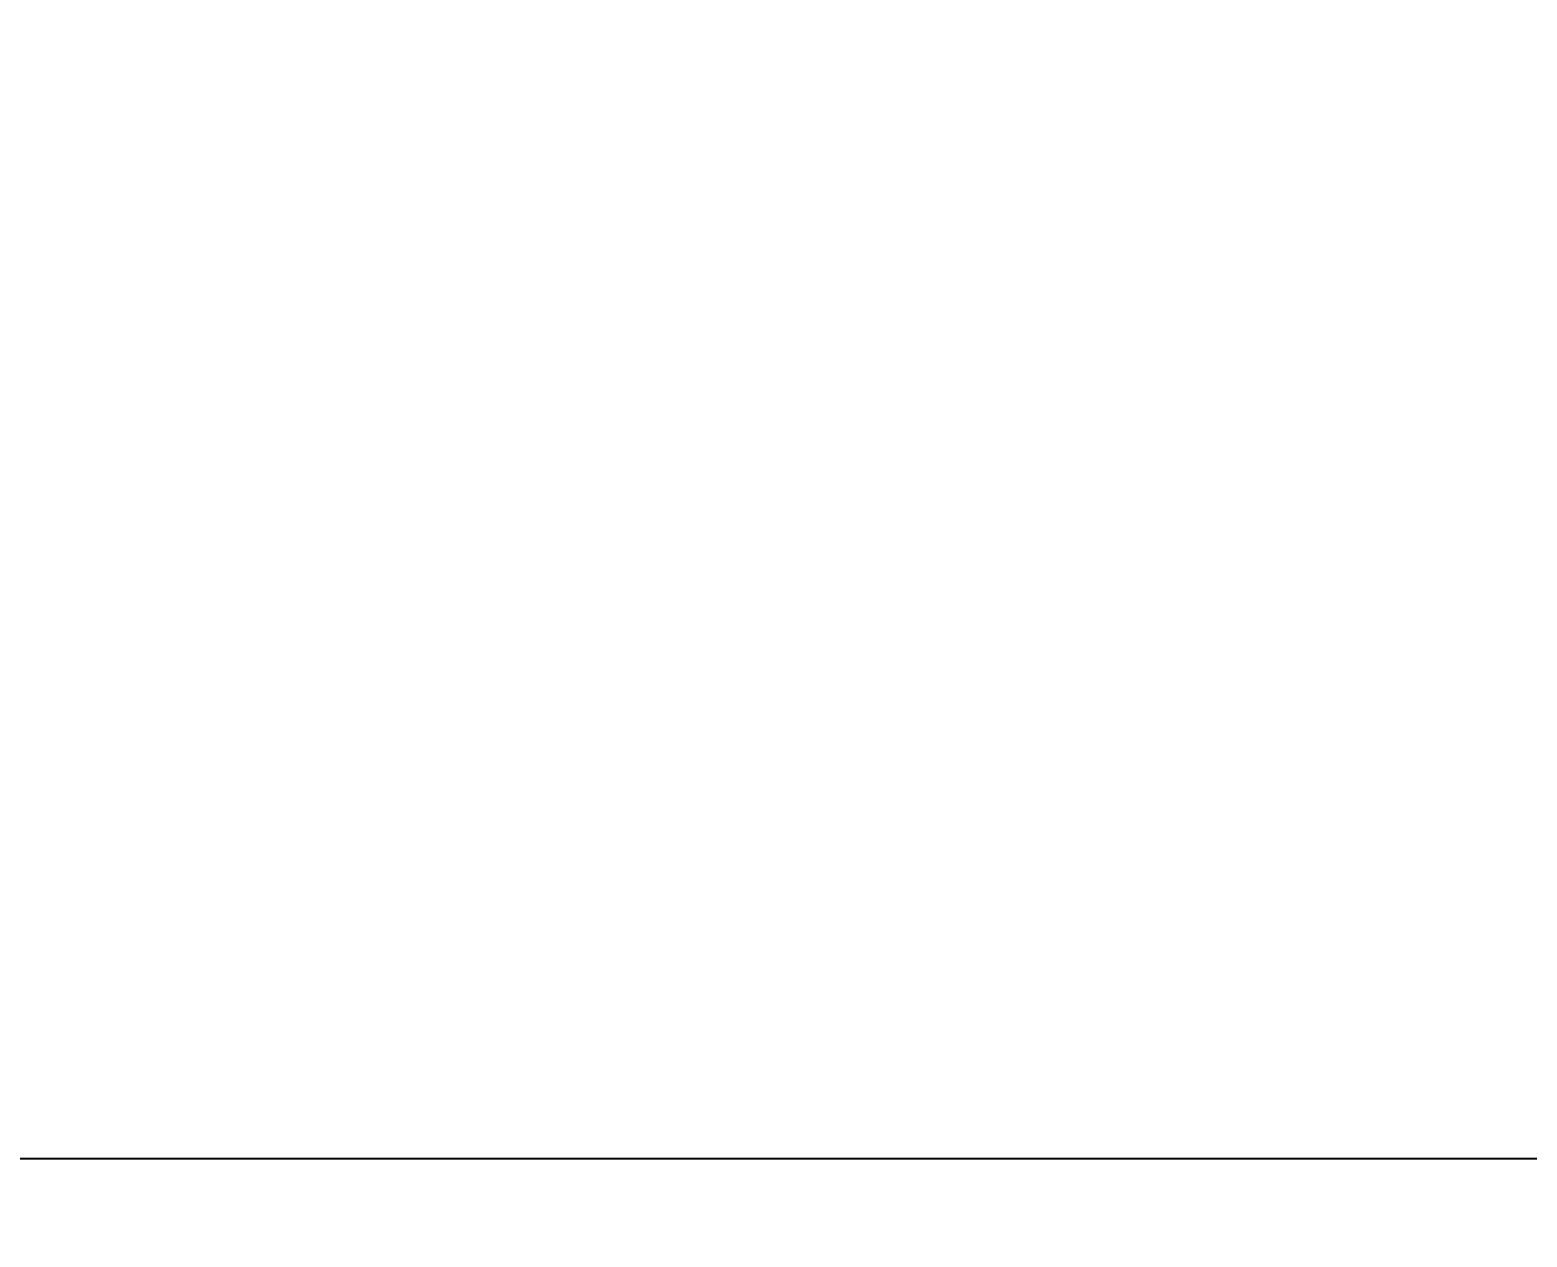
# Model space of a CAD drawing. Extents: x -160106 to 966792, y -663931 to 1550022.
# Drawn here: x -64786.5 to -64671.5, y -99219.8 to -99127.1 of the extents above; entities that cross this region are included whole.
import ezdxf

# ---------------------------------------------------------------- set-up
doc = ezdxf.new("R2010")
doc.units = 0
doc.layers.add('DIM', color=173, linetype='Continuous')
doc.styles.add('DHTEXT-1', font='ROMANS.shx', dxfattribs={"width": 0.7, "bigfont": 'CHINESE.shx'})
doc.dimstyles.new('ZN6', dxfattribs={"dimscale": 6, "dimtxt": 2.5, "dimasz": 1.5, "dimexe": 1, "dimexo": 2, "dimgap": 0.9, "dimtad": 1, "dimdec": 0, "dimdsep": 46, "dimtxsty": 'DHTEXT-1', "dimblk": 'ARCHTICK', "dimcen": 2.5, "dimclrd": 173, "dimclre": 173, "dimclrt": 7, "dimazin": 2, "dimtfac": 1, "dimtdec": 1, "dimtix": 1, "dimtmove": 2, "dimatfit": 3, "dimfxl": 0, "dimtolj": 1, "dimtzin": 0, "dimarcsym": 0})

# ---------------------------------------------------------------- blocks, each defined once
blk = doc.blocks.new('_ArchTick')
at = {"color": 0, "linetype": 'ByBlock', "const_width": 0.4}
blk.add_lwpolyline([(-0.5, -0.5), (0.5, 0.5)], dxfattribs=at)
blk = doc.blocks.new('*D3394')
at = {"layer": 'Defpoints', "color": 0, "ltscale": 60, "transparency": 16777216}
for p in [(-64836.56, -99104.2), (-63536.56, -99104.2), (-64836.56, -99213.82)]:
    blk.add_point(p, dxfattribs=at)
at = {"layer": 'DIM', "color": 173, "linetype": 'ByBlock', "lineweight": -2, "ltscale": 60, "transparency": 16777216}
for p, q in [((-64836.56, -99116.2), (-64836.56, -99219.82)), ((-63536.56, -99116.2), (-63536.56, -99219.82)), ((-63536.56, -99213.82), (-64836.56, -99213.82))]:
    blk.add_line(p, q, dxfattribs=at)
at = {"layer": 'DIM', "color": 173, "lineweight": -2, "ltscale": 60, "transparency": 16777216, "xscale": 9, "yscale": 9, "zscale": 9, "rotation": 180}
blk.add_blockref('_ArchTick', (-64836.56, -99213.82), dxfattribs=at)
at = {"layer": 'DIM', "color": 173, "lineweight": -2, "ltscale": 60, "transparency": 16777216, "xscale": 9, "yscale": 9, "zscale": 9}
blk.add_blockref('_ArchTick', (-63536.56, -99213.82), dxfattribs=at)
at = {"layer": 'DIM', "color": 7, "ltscale": 60, "transparency": 16777216, "insert": (-64186.56, -99200.92), "char_height": 15, "attachment_point": 5, "style": 'DHTEXT-1'}
blk.add_mtext('\\A1;1300', dxfattribs=at)

msp = doc.modelspace()

# ---------------------------------------------------------------- dimensions: what is measured, and where the dimension line sits
at = {"layer": 'DIM', "ltscale": 60}
dim = msp.add_linear_dim(base=(-64836.56, -99213.82), p1=(-63536.56, -99104.2), p2=(-64836.56, -99104.2), dimstyle='ZN6', dxfattribs=at)
dim.commit()
dim.dimension.update_dxf_attribs({"geometry": '*D3394', "text_midpoint": (-64186.56, -99200.92)})

doc.saveas('drawing.dxf')
